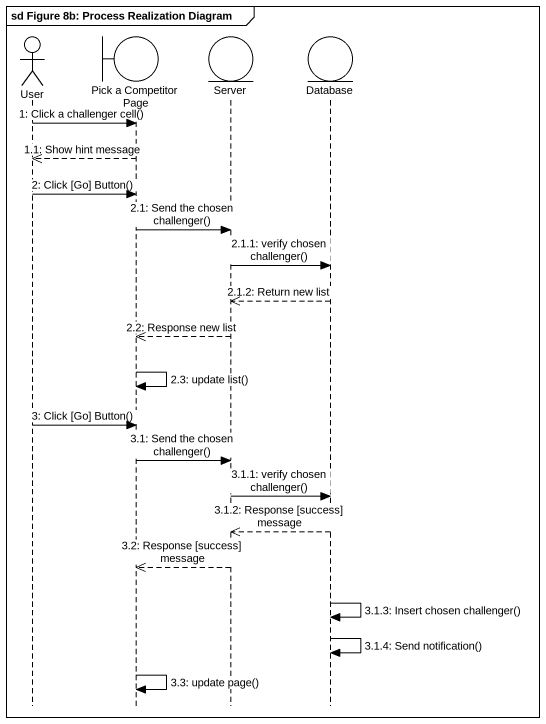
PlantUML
@startuml
mainframe sd Figure 8b: Process Realization Diagram
hide footbox
actor User
boundary "Pick a Competitor Page" as Pick_a_Competitor_Page
entity Server
entity "Database" as Database_

User -> Pick_a_Competitor_Page : 1: Click a challenger cell()
Pick_a_Competitor_Page -->> User : 1.1: Show hint message
User -> Pick_a_Competitor_Page : 2: Click [Go] Button()
Pick_a_Competitor_Page -> Server : 2.1: Send the chosen challenger()
Server -> Database_ : 2.1.1: verify chosen challenger()
Database_ -->> Server : 2.1.2: Return new list
Server -->> Pick_a_Competitor_Page : 2.2: Response new list
Pick_a_Competitor_Page -> Pick_a_Competitor_Page : 2.3: update list()
User -> Pick_a_Competitor_Page : 3: Click [Go] Button()
Pick_a_Competitor_Page -> Server : 3.1: Send the chosen challenger()
Server -> Database_ : 3.1.1: verify chosen challenger()
Database_ -->> Server : 3.1.2: Response [success] message
Server -->> Pick_a_Competitor_Page : 3.2: Response [success] message
Database_ -> Database_ : 3.1.3: Insert chosen challenger()
Database_ -> Database_ : 3.1.4: Send notification()
Pick_a_Competitor_Page -> Pick_a_Competitor_Page : 3.3: update page()
@enduml
